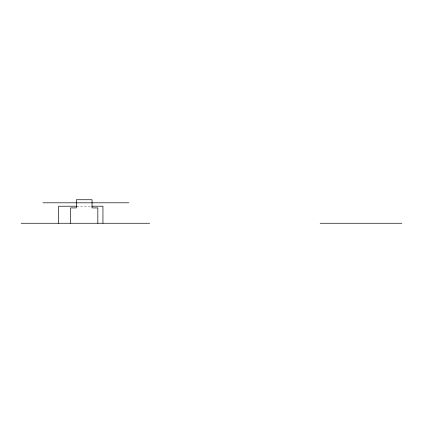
<?xml version="1.0" encoding="UTF-8"?>
<svg xmlns="http://www.w3.org/2000/svg" width="423" height="423" viewBox="0 0 423 423"><rect width="100%" height="100%" fill="white"/><g stroke="black" fill="none" stroke-linecap="round" stroke-linejoin="round"><path stroke-width="0.32" stroke-dasharray="2.12 1.59" d="M76.886 206.218L91.22 206.218"/><path stroke-width="0.63" d="M42.961 202.807L128.851 202.807M76.886 206.218L58.638 206.218L58.638 223.259M91.87 206.218L102.948 206.218L102.948 223.259M21.15 223.259L149.642 223.259M320.169 223.259L401.85 223.259M97.835 223.259L97.835 207.92L92.04 207.92L92.04 199.741L76.362 199.741L76.362 207.92L70.567 207.92L70.567 223.259"/></g></svg>
